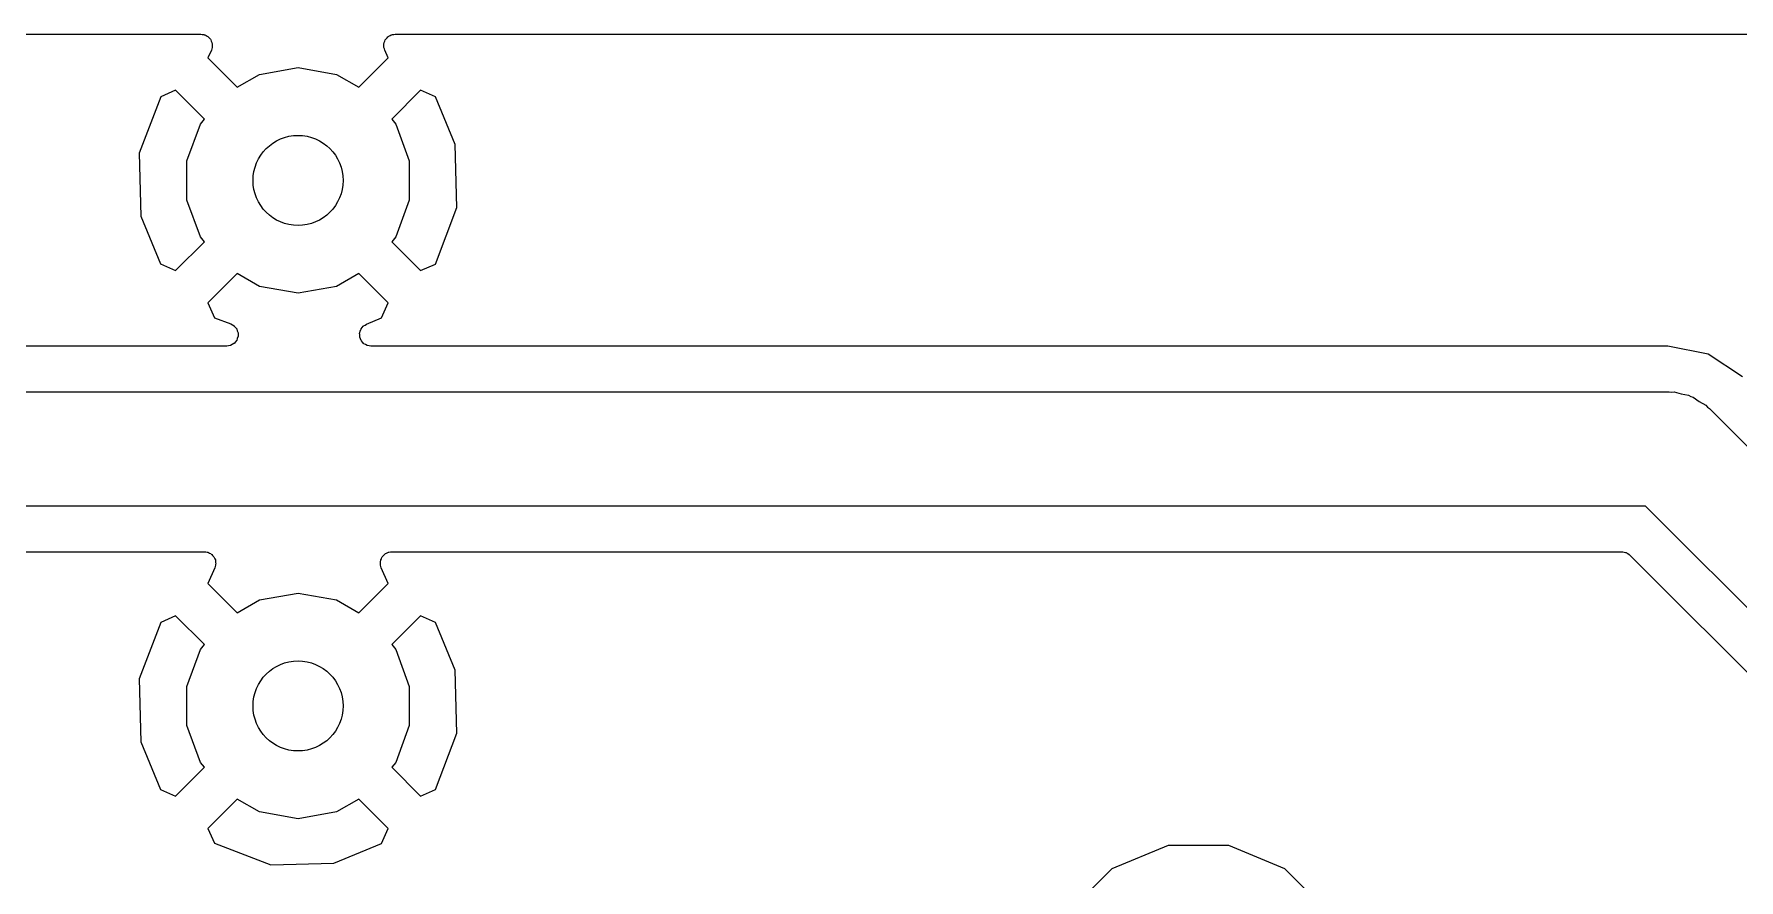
# Model space of a CAD drawing. Extents: x 74 to 224, y -146 to -46.
# Drawn here: x 138.7 to 157.65, y -55.83 to -46.43 of the extents above; entities that cross this region are included whole.
import ezdxf

# ---------------------------------------------------------------- set-up
doc = ezdxf.new("R2010")
doc.units = 0
doc.header["$MEASUREMENT"] = 0
doc.layers.add('BLACK', color=7, linetype='CONTINUOUS')

msp = doc.modelspace()

# ---------------------------------------------------------------- linework, layer by layer
at = {"layer": 'Black'}
for p, q in [((74.497, -46.43), (140.55, -46.43)), ((140.55, -46.43), (140.566, -46.4327)), ((140.566, -46.4327), (140.581, -46.4337)), ((140.581, -46.4337), (140.587, -46.4365)), ((140.587, -46.4365), (140.594, -46.4377)), ((140.594, -46.4377), (140.607, -46.4453)), ((140.607, -46.4453), (140.621, -46.4515)), ((140.621, -46.4515), (140.626, -46.4563)), ((140.626, -46.4563), (140.632, -46.4597)), ((140.667, -46.6083), (140.628, -46.6954)), ((140.632, -46.4597), (140.642, -46.4714)), ((140.642, -46.4714), (140.653, -46.482)), ((140.653, -46.482), (140.656, -46.4882)), ((140.656, -46.4882), (140.66, -46.4935)), ((140.66, -46.4935), (140.666, -46.5079)), ((140.666, -46.5079), (140.672, -46.5216)), ((140.67, -46.5934), (140.667, -46.6083)), ((140.676, -46.5791), (140.67, -46.5934)), ((140.672, -46.5216), (140.673, -46.5285)), ((140.673, -46.5285), (140.676, -46.5349)), ((140.676, -46.5349), (140.676, -46.5502)), ((140.676, -46.5502), (140.677, -46.5654)), ((140.677, -46.5654), (140.676, -46.5721)), ((140.676, -46.5721), (140.676, -46.5791)), ((142.584, -46.5654), (142.585, -46.5502)), ((142.585, -46.5721), (142.584, -46.5654)), ((142.585, -46.5349), (142.588, -46.5285)), ((142.585, -46.5502), (142.585, -46.5349)), ((142.585, -46.5791), (142.585, -46.5721)), ((142.59, -46.5934), (142.585, -46.5791)), ((142.588, -46.5216), (142.595, -46.5079)), ((142.588, -46.5285), (142.588, -46.5216)), ((142.594, -46.6083), (142.59, -46.5934)), ((142.633, -46.6954), (142.594, -46.6083)), ((142.595, -46.5079), (142.6, -46.4935)), ((142.6, -46.4935), (142.605, -46.4882)), ((142.605, -46.4882), (142.608, -46.482)), ((142.608, -46.482), (142.619, -46.4714)), ((142.619, -46.4714), (142.629, -46.4597)), ((142.629, -46.4597), (142.635, -46.4563)), ((142.635, -46.4563), (142.64, -46.4515)), ((142.64, -46.4515), (142.654, -46.4453)), ((142.654, -46.4453), (142.667, -46.4377)), ((142.667, -46.4377), (142.674, -46.4365)), ((142.674, -46.4365), (142.68, -46.4337)), ((142.68, -46.4337), (142.695, -46.4327)), ((142.695, -46.4327), (142.71, -46.43)), ((142.71, -46.43), (172.899, -46.43)), ((140.628, -46.6954), (140.954, -47.0209)), ((141.201, -46.878), (141.63, -46.8023)), ((141.63, -46.8023), (142.059, -46.878)), ((142.307, -47.0209), (142.633, -46.6954)), ((140.954, -47.0209), (141.201, -46.878)), ((142.059, -46.878), (142.307, -47.0209)), ((140.104, -47.1274), (139.864, -47.7545)), ((140.269, -47.0546), (140.104, -47.1274)), ((140.59, -47.3752), (140.269, -47.0546)), ((142.992, -47.0546), (142.671, -47.3752)), ((143.158, -47.1282), (142.992, -47.0546)), ((143.378, -47.6583), (143.158, -47.1282)), ((140.544, -47.4296), (140.59, -47.3752)), ((142.671, -47.3752), (142.717, -47.4296)), ((140.395, -47.839), (140.544, -47.4296)), ((142.717, -47.4296), (142.866, -47.839)), ((139.864, -47.7545), (139.883, -48.4553)), ((143.397, -48.3591), (143.378, -47.6583)), ((140.395, -48.2746), (140.395, -47.839)), ((142.866, -47.839), (142.866, -48.2746)), ((140.544, -48.684), (140.395, -48.2746)), ((142.866, -48.2746), (142.717, -48.684)), ((139.883, -48.4553), (140.102, -48.9854)), ((143.157, -48.9862), (143.397, -48.3591)), ((140.59, -48.7384), (140.544, -48.684)), ((142.717, -48.684), (142.671, -48.7384)), ((140.269, -49.059), (140.59, -48.7384)), ((142.671, -48.7384), (142.992, -49.059)), ((140.102, -48.9854), (140.269, -49.059)), ((142.992, -49.059), (143.157, -48.9862)), ((140.954, -49.0927), (140.628, -49.4182)), ((141.201, -49.2356), (140.954, -49.0927)), ((141.63, -49.3113), (141.201, -49.2356)), ((142.059, -49.2356), (141.63, -49.3113)), ((142.307, -49.0927), (142.059, -49.2356)), ((142.633, -49.4182), (142.307, -49.0927)), ((140.628, -49.4182), (140.701, -49.583)), ((142.559, -49.5848), (142.633, -49.4182)), ((140.701, -49.583), (140.883, -49.6527)), ((142.392, -49.654), (142.559, -49.5848)), ((140.883, -49.6527), (140.901, -49.6635)), ((140.901, -49.6635), (140.919, -49.674)), ((140.919, -49.674), (140.92, -49.6748)), ((140.92, -49.6748), (140.921, -49.6754)), ((140.921, -49.6754), (140.934, -49.6917)), ((140.946, -49.8366), (140.933, -49.8525)), ((140.934, -49.6917), (140.948, -49.7078)), ((140.947, -49.8356), (140.946, -49.8366)), ((140.948, -49.8348), (140.947, -49.8356)), ((140.948, -49.7078), (140.948, -49.7088)), ((140.948, -49.7088), (140.949, -49.7097)), ((140.955, -49.8151), (140.948, -49.8348)), ((140.949, -49.7097), (140.955, -49.7295)), ((140.955, -49.7295), (140.963, -49.7492)), ((140.962, -49.7954), (140.955, -49.8151)), ((140.963, -49.7934), (140.962, -49.7944)), ((140.962, -49.7944), (140.962, -49.7954)), ((140.963, -49.7492), (140.963, -49.7503)), ((140.963, -49.7503), (140.963, -49.7513)), ((140.963, -49.7513), (140.963, -49.7723)), ((140.963, -49.7723), (140.963, -49.7934)), ((142.315, -49.7547), (142.316, -49.7521)), ((142.316, -49.774), (142.315, -49.7547)), ((142.316, -49.7492), (142.322, -49.7311)), ((142.316, -49.7521), (142.316, -49.7492)), ((142.316, -49.7934), (142.316, -49.774)), ((142.317, -49.796), (142.316, -49.7934)), ((142.317, -49.7988), (142.317, -49.796)), ((142.324, -49.8166), (142.317, -49.7988)), ((142.322, -49.7311), (142.328, -49.7127)), ((142.331, -49.8348), (142.324, -49.8166)), ((142.328, -49.7127), (142.33, -49.7104)), ((142.33, -49.7104), (142.331, -49.7078)), ((142.331, -49.7078), (142.343, -49.693)), ((142.332, -49.8369), (142.331, -49.8348)), ((142.334, -49.8395), (142.332, -49.8369)), ((142.347, -49.8538), (142.334, -49.8395)), ((142.343, -49.693), (142.355, -49.6777)), ((142.355, -49.6777), (142.357, -49.6762)), ((142.357, -49.6762), (142.359, -49.674)), ((142.359, -49.674), (142.376, -49.6643)), ((142.376, -49.6643), (142.392, -49.654)), ((140.297, -49.8983), (137.681, -49.8983)), ((140.838, -49.8983), (140.297, -49.8983)), ((140.858, -49.8947), (140.838, -49.8983)), ((140.879, -49.8914), (140.858, -49.8947)), ((140.88, -49.8908), (140.879, -49.8914)), ((140.881, -49.8906), (140.88, -49.8908)), ((140.899, -49.8801), (140.881, -49.8906)), ((140.918, -49.8699), (140.899, -49.8801)), ((140.919, -49.8686), (140.918, -49.8691)), ((140.918, -49.8691), (140.918, -49.8699)), ((140.933, -49.8525), (140.919, -49.8686)), ((142.359, -49.8686), (142.347, -49.8538)), ((142.361, -49.87), (142.359, -49.8686)), ((142.363, -49.8721), (142.361, -49.87)), ((142.38, -49.881), (142.363, -49.8721)), ((142.397, -49.8906), (142.38, -49.881)), ((142.4, -49.8911), (142.397, -49.8906)), ((142.402, -49.8924), (142.4, -49.8911)), ((142.422, -49.8949), (142.402, -49.8924)), ((142.441, -49.8983), (142.422, -49.8949)), ((142.963, -49.8983), (142.441, -49.8983)), ((156.858, -49.8983), (142.963, -49.8983)), ((157.307, -49.9876), (156.858, -49.8983)), ((157.687, -50.2419), (157.307, -49.9876)), ((137.668, -50.4063), (156.87, -50.4063)), ((156.87, -50.4063), (156.898, -50.4112)), ((156.898, -50.4112), (156.926, -50.4087)), ((156.926, -50.4087), (157.006, -50.4302)), ((157.006, -50.4302), (157.088, -50.4446)), ((157.088, -50.4446), (157.112, -50.4586)), ((157.112, -50.4586), (157.139, -50.4658)), ((157.139, -50.4658), (157.207, -50.5134)), ((157.207, -50.5134), (157.279, -50.5549)), ((157.279, -50.5549), (157.297, -50.5763)), ((157.297, -50.5763), (157.319, -50.5923)), ((157.319, -50.5923), (165.092, -58.3647)), ((156.607, -51.6763), (137.931, -51.6763)), ((164.008, -59.0767), (156.607, -51.6763)), ((138.194, -52.1843), (140.589, -52.1843)), ((140.589, -52.1843), (140.604, -52.187)), ((140.604, -52.187), (140.62, -52.188)), ((140.62, -52.188), (140.626, -52.1908)), ((140.626, -52.1908), (140.633, -52.192)), ((140.633, -52.192), (140.646, -52.1996)), ((140.646, -52.1996), (140.66, -52.2058)), ((140.66, -52.2058), (140.665, -52.2106)), ((140.665, -52.2106), (140.671, -52.214)), ((140.671, -52.214), (140.681, -52.2257)), ((140.681, -52.2257), (140.692, -52.2363)), ((140.692, -52.2363), (140.695, -52.2425)), ((140.695, -52.2425), (140.699, -52.2478)), ((140.699, -52.2478), (140.704, -52.2622)), ((140.704, -52.2622), (140.711, -52.2759)), ((140.711, -52.2759), (140.712, -52.2828)), ((140.712, -52.2828), (140.714, -52.2892)), ((140.714, -52.2892), (140.714, -52.3045)), ((140.714, -52.3045), (140.716, -52.3197)), ((142.545, -52.3197), (142.547, -52.3045)), ((142.547, -52.2892), (142.549, -52.2828)), ((142.547, -52.3045), (142.547, -52.2892)), ((142.549, -52.2828), (142.55, -52.2759)), ((142.55, -52.2759), (142.556, -52.2622)), ((142.556, -52.2622), (142.562, -52.2478)), ((142.562, -52.2478), (142.566, -52.2425)), ((142.566, -52.2425), (142.569, -52.2363)), ((142.569, -52.2363), (142.58, -52.2257)), ((142.58, -52.2257), (142.59, -52.214)), ((142.59, -52.214), (142.596, -52.2106)), ((142.596, -52.2106), (142.601, -52.2058)), ((142.601, -52.2058), (142.615, -52.1996)), ((142.615, -52.1996), (142.628, -52.192)), ((142.628, -52.192), (142.635, -52.1908)), ((142.635, -52.1908), (142.641, -52.188)), ((142.641, -52.188), (142.657, -52.187)), ((142.657, -52.187), (142.672, -52.1843)), ((142.672, -52.1843), (156.344, -52.1843)), ((156.344, -52.1843), (156.35, -52.1853)), ((156.35, -52.1853), (156.355, -52.1848)), ((156.355, -52.1848), (156.371, -52.1891)), ((156.371, -52.1891), (156.388, -52.192)), ((156.388, -52.192), (156.393, -52.1948)), ((156.393, -52.1948), (156.398, -52.1962)), ((156.398, -52.1962), (156.412, -52.2057)), ((156.412, -52.2057), (156.426, -52.214)), ((156.426, -52.214), (156.43, -52.2183)), ((156.43, -52.2183), (156.434, -52.2215)), ((156.434, -52.2215), (163.463, -59.2499)), ((140.705, -52.3626), (140.628, -52.5374)), ((140.709, -52.3477), (140.705, -52.3626)), ((140.714, -52.3334), (140.709, -52.3477)), ((140.716, -52.3197), (140.714, -52.3264)), ((140.714, -52.3264), (140.714, -52.3334)), ((142.547, -52.3264), (142.545, -52.3197)), ((142.547, -52.3334), (142.547, -52.3264)), ((142.552, -52.3477), (142.547, -52.3334)), ((142.555, -52.3626), (142.552, -52.3477)), ((142.633, -52.5374), (142.555, -52.3626)), ((140.628, -52.5374), (140.954, -52.8629)), ((141.201, -52.72), (141.63, -52.6443)), ((141.63, -52.6443), (142.059, -52.72)), ((142.307, -52.8629), (142.633, -52.5374)), ((140.954, -52.8629), (141.201, -52.72)), ((142.059, -52.72), (142.307, -52.8629)), ((140.104, -52.9694), (139.864, -53.5965)), ((140.269, -52.8966), (140.104, -52.9694)), ((140.59, -53.2172), (140.269, -52.8966)), ((142.992, -52.8966), (142.671, -53.2172)), ((143.158, -52.9702), (142.992, -52.8966)), ((143.378, -53.5003), (143.158, -52.9702)), ((140.544, -53.2716), (140.59, -53.2172)), ((142.671, -53.2172), (142.717, -53.2716)), ((140.395, -53.681), (140.544, -53.2716)), ((142.717, -53.2716), (142.866, -53.681)), ((139.864, -53.5965), (139.883, -54.2973)), ((143.397, -54.2011), (143.378, -53.5003)), ((140.395, -54.1166), (140.395, -53.681)), ((142.866, -53.681), (142.866, -54.1166)), ((140.544, -54.526), (140.395, -54.1166)), ((142.866, -54.1166), (142.717, -54.526)), ((139.883, -54.2973), (140.102, -54.8274)), ((143.157, -54.8282), (143.397, -54.2011)), ((140.59, -54.5804), (140.544, -54.526)), ((142.717, -54.526), (142.671, -54.5804)), ((140.269, -54.901), (140.59, -54.5804)), ((142.671, -54.5804), (142.992, -54.901)), ((140.102, -54.8274), (140.269, -54.901)), ((140.954, -54.9347), (140.628, -55.2602)), ((141.201, -55.0776), (140.954, -54.9347)), ((142.307, -54.9347), (142.059, -55.0776)), ((142.633, -55.2602), (142.307, -54.9347)), ((142.992, -54.901), (143.157, -54.8282)), ((141.63, -55.1533), (141.201, -55.0776)), ((142.059, -55.0776), (141.63, -55.1533)), ((140.628, -55.2602), (140.701, -55.425)), ((142.559, -55.4268), (142.633, -55.2602)), ((140.701, -55.425), (141.328, -55.6652)), ((142.029, -55.6464), (142.559, -55.4268)), ((151.302, -55.4511), (150.677, -55.7091)), ((151.977, -55.4517), (151.302, -55.4511)), ((152.601, -55.7108), (151.977, -55.4517)), ((141.328, -55.6652), (142.029, -55.6464)), ((150.677, -55.7091), (150.199, -56.1865)), ((153.079, -56.1891), (152.601, -55.7108))]:
    msp.add_line(p, q, dxfattribs=at)
for centre in [(141.63, -48.0568), (141.63, -53.8988)]:
    msp.add_circle(centre, 0.5004, dxfattribs=at)

doc.saveas('drawing.dxf')
